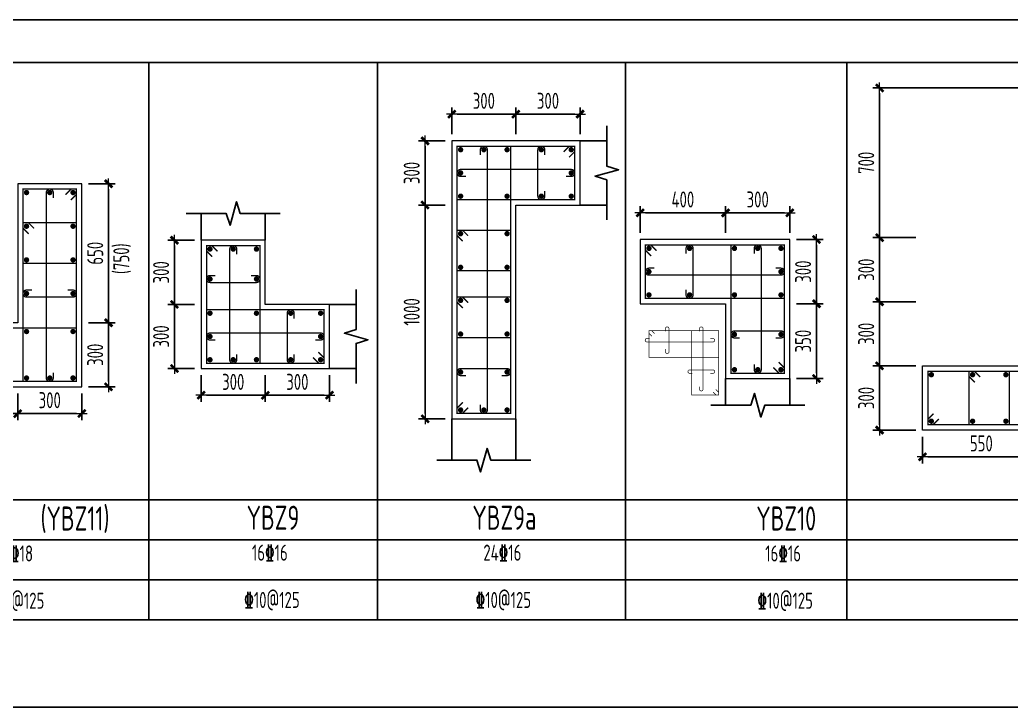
# Model space of a CAD drawing. Extents: x -144902 to 588294, y -160863 to 65494.
# Drawn here: x 30311 to 48860, y 20424 to 33284 of the extents above; entities that cross this region are included whole.
import ezdxf
from ezdxf.enums import TextEntityAlignment as Align

# ---------------------------------------------------------------- set-up
doc = ezdxf.new("R2010")
doc.units = 0
doc.header["$LTSCALE"] = 100
doc.layers.get('0').update_dxf_attribs({"linetype": 'CONTINUOUS'})
doc.layers.get('Defpoints').update_dxf_attribs({"linetype": 'CONTINUOUS'})
for name, color, linetype, lineweight in [('REIN', 6, 'CONTINUOUS', 18), ('Z-柱大样外框', 7, 'ByLayer', 18), ('Z-详图标注', 3, 'CONTINUOUS', 18)]:
    doc.layers.add(name, color=color, linetype=linetype, lineweight=lineweight)
doc.layers.add('TAB', color=7, linetype='CONTINUOUS')
doc.layers.add('THIN', color=7, linetype='CONTINUOUS')
doc.styles.get("Standard").update_dxf_attribs({"font": 'tssdeng.shx', "width": 0.7, "bigfont": 'tssdchn.shx'})
doc.styles.add('TCCAD_Dimension', font='Tssdeng.shx', dxfattribs={"width": 0.7, "bigfont": 'tssdchn.shx'})
doc.dimstyles.new('TCCAD_25_100', dxfattribs={"dimtxt": 300, "dimasz": 100, "dimexe": 125, "dimexo": 125, "dimgap": 100, "dimtad": 1, "dimdec": 0, "dimlfac": 0.25, "dimzin": 0, "dimdsep": 46, "dimtxsty": 'TCCAD_Dimension', "dimblk": '_TCDBK25_100', "dimcen": 0, "dimclrt": 7, "dimadec": 0, "dimazin": 0, "dimtfac": 1, "dimtdec": 0, "dimtix": 1, "dimtmove": 2, "dimatfit": 3, "dimfxl": 1, "dimtolj": 1, "dimtzin": 0, "dimarcsym": 0})

# ---------------------------------------------------------------- blocks, each defined once
blk = doc.blocks.new('_TCDBK25_100')
blk.add_line((-1, 0), (1, 0))
at = {"const_width": 0.5}
blk.add_lwpolyline([(-0.7, -0.7), (0.7, 0.7)], dxfattribs=at)
blk = doc.blocks.new('*D29')
at = {"layer": 'Defpoints', "color": 0}
for p in [(28871, 26417), (30271, 26417), (30271, 25917)]:
    blk.add_point(p, dxfattribs=at)
at = {"layer": 'Z-详图标注', "color": 0, "lineweight": -2}
for p, q in [((28871, 26292), (28871, 25792)), ((30271, 26292), (30271, 25792)), ((28971, 25917), (30171, 25917))]:
    blk.add_line(p, q, dxfattribs=at)
at = {"layer": 'Z-详图标注', "color": 0, "lineweight": -2, "xscale": 100, "yscale": 100, "zscale": 100, "rotation": 180}
blk.add_blockref('_TCDBK25_100', (28871, 25917), dxfattribs=at)
at = {"layer": 'Z-详图标注', "color": 0, "lineweight": -2, "xscale": 100, "yscale": 100, "zscale": 100}
blk.add_blockref('_TCDBK25_100', (30271, 25917), dxfattribs=at)
at = {"layer": 'Z-详图标注', "color": 7, "insert": (29571, 26167), "char_height": 300, "attachment_point": 5, "style": 'TCCAD_Dimension'}
blk.add_mtext('\\A1;350', dxfattribs=at)
blk = doc.blocks.new('*D30')
at = {"layer": 'Defpoints', "color": 0}
for p in [(30271, 26417), (31471, 26417), (31471, 25917)]:
    blk.add_point(p, dxfattribs=at)
at = {"layer": 'Z-详图标注', "color": 0, "lineweight": -2}
for p, q in [((30271, 26292), (30271, 25792)), ((31471, 26292), (31471, 25792)), ((30371, 25917), (31371, 25917))]:
    blk.add_line(p, q, dxfattribs=at)
at = {"layer": 'Z-详图标注', "color": 0, "lineweight": -2, "xscale": 100, "yscale": 100, "zscale": 100, "rotation": 180}
blk.add_blockref('_TCDBK25_100', (30271, 25917), dxfattribs=at)
at = {"layer": 'Z-详图标注', "color": 0, "lineweight": -2, "xscale": 100, "yscale": 100, "zscale": 100}
blk.add_blockref('_TCDBK25_100', (31471, 25917), dxfattribs=at)
at = {"layer": 'Z-详图标注', "color": 7, "insert": (30871, 26167), "char_height": 300, "attachment_point": 5, "style": 'TCCAD_Dimension'}
blk.add_mtext('\\A1;300', dxfattribs=at)
blk = doc.blocks.new('*D31')
at = {"layer": 'Defpoints', "color": 0}
for p in [(31471, 27617), (31971, 27617), (31471, 26417)]:
    blk.add_point(p, dxfattribs=at)
at = {"layer": 'Z-详图标注', "color": 0, "lineweight": -2}
for p, q in [((31596, 27617), (32096, 27617)), ((31971, 26517), (31971, 27517)), ((31596, 26417), (32096, 26417))]:
    blk.add_line(p, q, dxfattribs=at)
at = {"layer": 'Z-详图标注', "color": 0, "lineweight": -2, "xscale": 100, "yscale": 100, "zscale": 100}
for p, rotation in [((31971, 27617), 90), ((31971, 26417), 270)]:
    blk.add_blockref('_TCDBK25_100', p, dxfattribs=dict(at, rotation=rotation))
at = {"layer": 'Z-详图标注', "color": 7, "insert": (31721, 27017), "char_height": 300, "attachment_point": 5, "rotation": 90, "style": 'TCCAD_Dimension'}
blk.add_mtext('\\A1;300', dxfattribs=at)
blk = doc.blocks.new('*D32')
at = {"layer": 'Defpoints', "color": 0}
for p in [(31471, 30217), (31971, 30217), (31471, 27617)]:
    blk.add_point(p, dxfattribs=at)
at = {"layer": 'Z-详图标注', "color": 0, "lineweight": -2}
for p, q in [((31596, 30217), (32096, 30217)), ((31971, 27717), (31971, 30117)), ((31596, 27617), (32096, 27617))]:
    blk.add_line(p, q, dxfattribs=at)
at = {"layer": 'Z-详图标注', "color": 0, "lineweight": -2, "xscale": 100, "yscale": 100, "zscale": 100}
for p, rotation in [((31971, 30217), 90), ((31971, 27617), 270)]:
    blk.add_blockref('_TCDBK25_100', p, dxfattribs=dict(at, rotation=rotation))
at = {"layer": 'Z-详图标注', "color": 7, "insert": (31721, 28917), "char_height": 300, "attachment_point": 5, "rotation": 90, "style": 'TCCAD_Dimension'}
blk.add_mtext('\\A1;650', dxfattribs=at)
blk = doc.blocks.new('*D33')
at = {"layer": 'Defpoints', "color": 0}
for p in [(33704, 29160), (33204, 27960), (33704, 27960)]:
    blk.add_point(p, dxfattribs=at)
at = {"layer": 'Z-详图标注', "color": 0, "lineweight": -2}
for p, q in [((33579, 29160), (33079, 29160)), ((33204, 29060), (33204, 28060)), ((33579, 27960), (33079, 27960))]:
    blk.add_line(p, q, dxfattribs=at)
at = {"layer": 'Z-详图标注', "color": 0, "lineweight": -2, "xscale": 100, "yscale": 100, "zscale": 100}
for p, rotation in [((33204, 29160), 90), ((33204, 27960), 270)]:
    blk.add_blockref('_TCDBK25_100', p, dxfattribs=dict(at, rotation=rotation))
at = {"layer": 'Z-详图标注', "color": 7, "insert": (32954, 28560), "char_height": 300, "attachment_point": 5, "rotation": 90, "style": 'TCCAD_Dimension'}
blk.add_mtext('\\A1;300', dxfattribs=at)
blk = doc.blocks.new('*D34')
at = {"layer": 'Defpoints', "color": 0}
for p in [(33704, 27960), (33204, 26760), (33704, 26760)]:
    blk.add_point(p, dxfattribs=at)
at = {"layer": 'Z-详图标注', "color": 0, "lineweight": -2}
for p, q in [((33579, 27960), (33079, 27960)), ((33204, 27860), (33204, 26860)), ((33579, 26760), (33079, 26760))]:
    blk.add_line(p, q, dxfattribs=at)
at = {"layer": 'Z-详图标注', "color": 0, "lineweight": -2, "xscale": 100, "yscale": 100, "zscale": 100}
for p, rotation in [((33204, 27960), 90), ((33204, 26760), 270)]:
    blk.add_blockref('_TCDBK25_100', p, dxfattribs=dict(at, rotation=rotation))
at = {"layer": 'Z-详图标注', "color": 7, "insert": (32954, 27360), "char_height": 300, "attachment_point": 5, "rotation": 90, "style": 'TCCAD_Dimension'}
blk.add_mtext('\\A1;300', dxfattribs=at)
blk = doc.blocks.new('*D35')
at = {"layer": 'Defpoints', "color": 0}
for p in [(33704, 26760), (34904, 26760), (34904, 26260)]:
    blk.add_point(p, dxfattribs=at)
at = {"layer": 'Z-详图标注', "color": 0, "lineweight": -2}
for p, q in [((33704, 26635), (33704, 26135)), ((34904, 26635), (34904, 26135)), ((33804, 26260), (34804, 26260))]:
    blk.add_line(p, q, dxfattribs=at)
at = {"layer": 'Z-详图标注', "color": 0, "lineweight": -2, "xscale": 100, "yscale": 100, "zscale": 100, "rotation": 180}
blk.add_blockref('_TCDBK25_100', (33704, 26260), dxfattribs=at)
at = {"layer": 'Z-详图标注', "color": 0, "lineweight": -2, "xscale": 100, "yscale": 100, "zscale": 100}
blk.add_blockref('_TCDBK25_100', (34904, 26260), dxfattribs=at)
at = {"layer": 'Z-详图标注', "color": 7, "insert": (34304, 26510), "char_height": 300, "attachment_point": 5, "style": 'TCCAD_Dimension'}
blk.add_mtext('\\A1;300', dxfattribs=at)
blk = doc.blocks.new('*D36')
at = {"layer": 'Defpoints', "color": 0}
for p in [(34904, 26760), (36104, 26760), (36104, 26260)]:
    blk.add_point(p, dxfattribs=at)
at = {"layer": 'Z-详图标注', "color": 0, "lineweight": -2}
for p, q in [((34904, 26635), (34904, 26135)), ((36104, 26635), (36104, 26135)), ((35004, 26260), (36004, 26260))]:
    blk.add_line(p, q, dxfattribs=at)
at = {"layer": 'Z-详图标注', "color": 0, "lineweight": -2, "xscale": 100, "yscale": 100, "zscale": 100, "rotation": 180}
blk.add_blockref('_TCDBK25_100', (34904, 26260), dxfattribs=at)
at = {"layer": 'Z-详图标注', "color": 0, "lineweight": -2, "xscale": 100, "yscale": 100, "zscale": 100}
blk.add_blockref('_TCDBK25_100', (36104, 26260), dxfattribs=at)
at = {"layer": 'Z-详图标注', "color": 7, "insert": (35504, 26510), "char_height": 300, "attachment_point": 5, "style": 'TCCAD_Dimension'}
blk.add_mtext('\\A1;300', dxfattribs=at)
blk = doc.blocks.new('*D37')
at = {"layer": 'Defpoints', "color": 0}
for p in [(44717, 27973), (45217, 27973), (44717, 26573)]:
    blk.add_point(p, dxfattribs=at)
at = {"layer": 'Z-详图标注', "color": 0, "lineweight": -2}
for p, q in [((44842, 27973), (45342, 27973)), ((45217, 26673), (45217, 27873)), ((44842, 26573), (45342, 26573))]:
    blk.add_line(p, q, dxfattribs=at)
at = {"layer": 'Z-详图标注', "color": 0, "lineweight": -2, "xscale": 100, "yscale": 100, "zscale": 100}
for p, rotation in [((45217, 27973), 90), ((45217, 26573), 270)]:
    blk.add_blockref('_TCDBK25_100', p, dxfattribs=dict(at, rotation=rotation))
at = {"layer": 'Z-详图标注', "color": 7, "insert": (44967, 27273), "char_height": 300, "attachment_point": 5, "rotation": 90, "style": 'TCCAD_Dimension'}
blk.add_mtext('\\A1;350', dxfattribs=at)
blk = doc.blocks.new('*D38')
at = {"layer": 'Defpoints', "color": 0}
for p in [(44717, 29173), (45217, 29173), (44717, 27973)]:
    blk.add_point(p, dxfattribs=at)
at = {"layer": 'Z-详图标注', "color": 0, "lineweight": -2}
for p, q in [((44842, 29173), (45342, 29173)), ((45217, 28073), (45217, 29073)), ((44842, 27973), (45342, 27973))]:
    blk.add_line(p, q, dxfattribs=at)
at = {"layer": 'Z-详图标注', "color": 0, "lineweight": -2, "xscale": 100, "yscale": 100, "zscale": 100}
for p, rotation in [((45217, 29173), 90), ((45217, 27973), 270)]:
    blk.add_blockref('_TCDBK25_100', p, dxfattribs=dict(at, rotation=rotation))
at = {"layer": 'Z-详图标注', "color": 7, "insert": (44967, 28573), "char_height": 300, "attachment_point": 5, "rotation": 90, "style": 'TCCAD_Dimension'}
blk.add_mtext('\\A1;300', dxfattribs=at)
blk = doc.blocks.new('*D39')
at = {"layer": 'Defpoints', "color": 0}
for p in [(43517, 29673), (43517, 29173), (44717, 29173)]:
    blk.add_point(p, dxfattribs=at)
at = {"layer": 'Z-详图标注', "color": 0, "lineweight": -2}
for p, q in [((43517, 29298), (43517, 29798)), ((44717, 29298), (44717, 29798)), ((44617, 29673), (43617, 29673))]:
    blk.add_line(p, q, dxfattribs=at)
at = {"layer": 'Z-详图标注', "color": 0, "lineweight": -2, "xscale": 100, "yscale": 100, "zscale": 100, "rotation": 180}
blk.add_blockref('_TCDBK25_100', (43517, 29673), dxfattribs=at)
at = {"layer": 'Z-详图标注', "color": 0, "lineweight": -2, "xscale": 100, "yscale": 100, "zscale": 100}
blk.add_blockref('_TCDBK25_100', (44717, 29673), dxfattribs=at)
at = {"layer": 'Z-详图标注', "color": 7, "insert": (44117, 29923), "char_height": 300, "attachment_point": 5, "style": 'TCCAD_Dimension'}
blk.add_mtext('\\A1;300', dxfattribs=at)
blk = doc.blocks.new('*D40')
at = {"layer": 'Defpoints', "color": 0}
for p in [(41917, 29673), (41917, 29173), (43517, 29173)]:
    blk.add_point(p, dxfattribs=at)
at = {"layer": 'Z-详图标注', "color": 0, "lineweight": -2}
for p, q in [((41917, 29298), (41917, 29798)), ((43517, 29298), (43517, 29798)), ((43417, 29673), (42017, 29673))]:
    blk.add_line(p, q, dxfattribs=at)
at = {"layer": 'Z-详图标注', "color": 0, "lineweight": -2, "xscale": 100, "yscale": 100, "zscale": 100, "rotation": 180}
blk.add_blockref('_TCDBK25_100', (41917, 29673), dxfattribs=at)
at = {"layer": 'Z-详图标注', "color": 0, "lineweight": -2, "xscale": 100, "yscale": 100, "zscale": 100}
blk.add_blockref('_TCDBK25_100', (43517, 29673), dxfattribs=at)
at = {"layer": 'Z-详图标注', "color": 7, "insert": (42717, 29923), "char_height": 300, "attachment_point": 5, "style": 'TCCAD_Dimension'}
blk.add_mtext('\\A1;400', dxfattribs=at)
blk = doc.blocks.new('*D42')
at = {"layer": 'Defpoints', "color": 0}
for p in [(47201, 25609), (49401, 25609), (47201, 25109)]:
    blk.add_point(p, dxfattribs=at)
at = {"layer": 'Z-详图标注', "color": 0, "lineweight": -2}
for p, q in [((47201, 25484), (47201, 24984)), ((49401, 25484), (49401, 24984)), ((49301, 25109), (47301, 25109))]:
    blk.add_line(p, q, dxfattribs=at)
at = {"layer": 'Z-详图标注', "color": 0, "lineweight": -2, "xscale": 100, "yscale": 100, "zscale": 100, "rotation": 180}
blk.add_blockref('_TCDBK25_100', (47201, 25109), dxfattribs=at)
at = {"layer": 'Z-详图标注', "color": 0, "lineweight": -2, "xscale": 100, "yscale": 100, "zscale": 100}
blk.add_blockref('_TCDBK25_100', (49401, 25109), dxfattribs=at)
at = {"layer": 'Z-详图标注', "color": 7, "insert": (48301, 25359), "char_height": 300, "attachment_point": 5, "style": 'TCCAD_Dimension'}
blk.add_mtext('\\A1;550', dxfattribs=at)
blk = doc.blocks.new('*D44')
at = {"layer": 'Defpoints', "color": 0}
for p in [(46397, 26809), (47201, 26809), (47201, 25609)]:
    blk.add_point(p, dxfattribs=at)
at = {"layer": 'Z-详图标注', "color": 0, "lineweight": -2}
for p, q in [((47076, 26809), (46272, 26809)), ((46397, 25709), (46397, 26709)), ((47076, 25609), (46272, 25609))]:
    blk.add_line(p, q, dxfattribs=at)
at = {"layer": 'Z-详图标注', "color": 0, "lineweight": -2, "xscale": 100, "yscale": 100, "zscale": 100}
for p, rotation in [((46397, 26809), 90), ((46397, 25609), 270)]:
    blk.add_blockref('_TCDBK25_100', p, dxfattribs=dict(at, rotation=rotation))
at = {"layer": 'Z-详图标注', "color": 7, "insert": (46147, 26209), "char_height": 300, "attachment_point": 5, "rotation": 90, "style": 'TCCAD_Dimension'}
blk.add_mtext('\\A1;300', dxfattribs=at)
blk = doc.blocks.new('*D45')
at = {"layer": 'Defpoints', "color": 0}
for p in [(46397, 28009), (47201, 28009), (47201, 26809)]:
    blk.add_point(p, dxfattribs=at)
at = {"layer": 'Z-详图标注', "color": 0, "lineweight": -2}
for p, q in [((47076, 28009), (46272, 28009)), ((46397, 26909), (46397, 27909)), ((47076, 26809), (46272, 26809))]:
    blk.add_line(p, q, dxfattribs=at)
at = {"layer": 'Z-详图标注', "color": 0, "lineweight": -2, "xscale": 100, "yscale": 100, "zscale": 100}
for p, rotation in [((46397, 28009), 90), ((46397, 26809), 270)]:
    blk.add_blockref('_TCDBK25_100', p, dxfattribs=dict(at, rotation=rotation))
at = {"layer": 'Z-详图标注', "color": 7, "insert": (46147, 27409), "char_height": 300, "attachment_point": 5, "rotation": 90, "style": 'TCCAD_Dimension'}
blk.add_mtext('\\A1;300', dxfattribs=at)
blk = doc.blocks.new('*D46')
at = {"layer": 'Defpoints', "color": 0}
for p in [(46397, 29209), (47201, 29209), (47201, 28009)]:
    blk.add_point(p, dxfattribs=at)
at = {"layer": 'Z-详图标注', "color": 0, "lineweight": -2}
for p, q in [((47076, 29209), (46272, 29209)), ((46397, 28109), (46397, 29109)), ((47076, 28009), (46272, 28009))]:
    blk.add_line(p, q, dxfattribs=at)
at = {"layer": 'Z-详图标注', "color": 0, "lineweight": -2, "xscale": 100, "yscale": 100, "zscale": 100}
for p, rotation in [((46397, 29209), 90), ((46397, 28009), 270)]:
    blk.add_blockref('_TCDBK25_100', p, dxfattribs=dict(at, rotation=rotation))
at = {"layer": 'Z-详图标注', "color": 7, "insert": (46147, 28609), "char_height": 300, "attachment_point": 5, "rotation": 90, "style": 'TCCAD_Dimension'}
blk.add_mtext('\\A1;300', dxfattribs=at)
blk = doc.blocks.new('*D47')
at = {"layer": 'Defpoints', "color": 0}
for p in [(46397, 32009), (49401, 32009), (47201, 29209)]:
    blk.add_point(p, dxfattribs=at)
at = {"layer": 'Z-详图标注', "color": 0, "lineweight": -2}
for p, q in [((49276, 32009), (46272, 32009)), ((46397, 29309), (46397, 31909)), ((47076, 29209), (46272, 29209))]:
    blk.add_line(p, q, dxfattribs=at)
at = {"layer": 'Z-详图标注', "color": 0, "lineweight": -2, "xscale": 100, "yscale": 100, "zscale": 100}
for p, rotation in [((46397, 32009), 90), ((46397, 29209), 270)]:
    blk.add_blockref('_TCDBK25_100', p, dxfattribs=dict(at, rotation=rotation))
at = {"layer": 'Z-详图标注', "color": 7, "insert": (46147, 30609), "char_height": 300, "attachment_point": 5, "rotation": 90, "style": 'TCCAD_Dimension'}
blk.add_mtext('\\A1;700', dxfattribs=at)
blk = doc.blocks.new('*D159')
at = {"layer": 'Defpoints', "color": 0}
for p in [(39593, 31519), (39593, 31019), (40793, 31019)]:
    blk.add_point(p, dxfattribs=at)
at = {"layer": 'Z-详图标注', "color": 0, "lineweight": -2}
for p, q in [((39593, 31144), (39593, 31644)), ((40793, 31144), (40793, 31644)), ((40693, 31519), (39693, 31519))]:
    blk.add_line(p, q, dxfattribs=at)
at = {"layer": 'Z-详图标注', "color": 0, "lineweight": -2, "xscale": 100, "yscale": 100, "zscale": 100, "rotation": 180}
blk.add_blockref('_TCDBK25_100', (39593, 31519), dxfattribs=at)
at = {"layer": 'Z-详图标注', "color": 0, "lineweight": -2, "xscale": 100, "yscale": 100, "zscale": 100}
blk.add_blockref('_TCDBK25_100', (40793, 31519), dxfattribs=at)
at = {"layer": 'Z-详图标注', "color": 7, "insert": (40193, 31769), "char_height": 300, "attachment_point": 5, "style": 'TCCAD_Dimension'}
blk.add_mtext('\\A1;300', dxfattribs=at)
blk = doc.blocks.new('*D160')
at = {"layer": 'Defpoints', "color": 0}
for p in [(38393, 31519), (38393, 31019), (39593, 31019)]:
    blk.add_point(p, dxfattribs=at)
at = {"layer": 'Z-详图标注', "color": 0, "lineweight": -2}
for p, q in [((38393, 31144), (38393, 31644)), ((39593, 31144), (39593, 31644)), ((39493, 31519), (38493, 31519))]:
    blk.add_line(p, q, dxfattribs=at)
at = {"layer": 'Z-详图标注', "color": 0, "lineweight": -2, "xscale": 100, "yscale": 100, "zscale": 100, "rotation": 180}
blk.add_blockref('_TCDBK25_100', (38393, 31519), dxfattribs=at)
at = {"layer": 'Z-详图标注', "color": 0, "lineweight": -2, "xscale": 100, "yscale": 100, "zscale": 100}
blk.add_blockref('_TCDBK25_100', (39593, 31519), dxfattribs=at)
at = {"layer": 'Z-详图标注', "color": 7, "insert": (38993, 31769), "char_height": 300, "attachment_point": 5, "style": 'TCCAD_Dimension'}
blk.add_mtext('\\A1;300', dxfattribs=at)
blk = doc.blocks.new('*D161')
at = {"layer": 'Defpoints', "color": 0}
for p in [(38393, 31019), (37893, 29819), (38393, 29819)]:
    blk.add_point(p, dxfattribs=at)
at = {"layer": 'Z-详图标注', "color": 0, "lineweight": -2}
for p, q in [((38268, 31019), (37768, 31019)), ((37893, 30919), (37893, 29919)), ((38268, 29819), (37768, 29819))]:
    blk.add_line(p, q, dxfattribs=at)
at = {"layer": 'Z-详图标注', "color": 0, "lineweight": -2, "xscale": 100, "yscale": 100, "zscale": 100}
for p, rotation in [((37893, 31019), 90), ((37893, 29819), 270)]:
    blk.add_blockref('_TCDBK25_100', p, dxfattribs=dict(at, rotation=rotation))
at = {"layer": 'Z-详图标注', "color": 7, "insert": (37643, 30419), "char_height": 300, "attachment_point": 5, "rotation": 90, "style": 'TCCAD_Dimension'}
blk.add_mtext('\\A1;300', dxfattribs=at)
blk = doc.blocks.new('*D162')
at = {"layer": 'Defpoints', "color": 0}
for p in [(38393, 29819), (37893, 25819), (38393, 25819)]:
    blk.add_point(p, dxfattribs=at)
at = {"layer": 'Z-详图标注', "color": 0, "lineweight": -2}
for p, q in [((38268, 29819), (37768, 29819)), ((37893, 29719), (37893, 25919)), ((38268, 25819), (37768, 25819))]:
    blk.add_line(p, q, dxfattribs=at)
at = {"layer": 'Z-详图标注', "color": 0, "lineweight": -2, "xscale": 100, "yscale": 100, "zscale": 100}
for p, rotation in [((37893, 29819), 90), ((37893, 25819), 270)]:
    blk.add_blockref('_TCDBK25_100', p, dxfattribs=dict(at, rotation=rotation))
at = {"layer": 'Z-详图标注', "color": 7, "insert": (37643, 27819), "char_height": 300, "attachment_point": 5, "rotation": 90, "style": 'TCCAD_Dimension'}
blk.add_mtext('\\A1;1000', dxfattribs=at)

msp = doc.modelspace()

# ---------------------------------------------------------------- linework, layer by layer
at = {"layer": 'REIN', "color": 210, "elevation": 0}
for points, const_width in [([(38699.177, 26025.333), (38593.111, 25919.267), (38493.111, 25919.267), (38493.111, 30919.267), (39493.111, 30919.267), (39493.111, 25919.267), (38493.111, 25919.267), (38493.111, 26019.267), (38599.177, 26125.333)], 25), ([(40487.045, 30813.201), (40593.111, 30919.267), (40693.111, 30919.267), (40693.111, 29919.267), (38493.111, 29919.267), (38493.111, 30919.267), (40693.111, 30919.267), (40693.111, 30819.267), (40587.045, 30713.201)], 25), ([(31165.013, 30011.36), (31271.079, 30117.426), (31371.079, 30117.426), (31371.079, 26517.426), (30371.079, 26517.426), (30371.079, 30117.426), (31371.079, 30117.426), (31371.079, 30017.426), (31265.013, 29911.36)], 25), ([(33909.842, 28853.436), (33803.776, 28959.502), (33803.776, 29059.502), (34803.776, 29059.502), (34803.776, 26859.502), (33803.776, 26859.502), (33803.776, 29059.502), (33903.776, 29059.502), (34009.842, 28953.436)], 25), ([(42122.868, 28866.787), (42016.802, 28972.853), (42016.802, 29072.853), (44617.406, 29072.853), (44617.406, 28072.853), (42016.802, 28072.853), (42016.802, 29072.853), (42116.802, 29072.853), (42222.868, 28966.787)], 25), ([(44511.34, 26878.919), (44617.406, 26772.853), (44617.406, 26672.853), (43617.406, 26672.853), (43617.406, 29072.853), (44617.406, 29072.853), (44617.406, 26672.853), (44517.406, 26672.853), (44411.34, 26778.919)], 25), ([(35897.71, 27065.568), (36003.776, 26959.502), (36003.776, 26859.502), (33803.776, 26859.502), (33803.776, 27859.502), (36003.776, 27859.502), (36003.776, 26859.502), (35903.776, 26859.502), (35797.71, 26965.568)], 25), ([(29177.145, 26623.492), (29071.079, 26517.426), (28971.079, 26517.426), (28971.079, 27517.426), (31371.079, 27517.426), (31371.079, 26517.426), (28971.079, 26517.426), (28971.079, 26617.426), (29077.145, 26723.492)], 25), ([(42136.917, 27364.471), (42083.884, 27417.504), (42083.884, 27467.504), (43384.186, 27467.504), (43384.186, 26967.504), (42083.884, 26967.504), (42083.884, 27467.504), (42133.884, 27467.504), (42186.917, 27414.471)], 12.5), ([(43331.153, 26370.537), (43384.186, 26317.504), (43384.186, 26267.504), (42884.186, 26267.504), (42884.186, 27467.504), (43384.186, 27467.504), (43384.186, 26267.504), (43334.186, 26267.504), (43281.153, 26320.537)], 12.5), ([(47407.203, 25915.347), (47301.137, 25809.281), (47301.137, 25709.281), (50501.137, 25709.281), (50501.137, 26709.281), (47301.137, 26709.281), (47301.137, 25709.281), (47401.137, 25709.281), (47507.203, 25815.347)], 25)]:
    msp.add_lwpolyline(points, dxfattribs=dict(at, const_width=const_width))
at = {"layer": 'REIN', "color": 6, "const_width": 50, "elevation": 0}
for points in [[(38558.111, 30879.267, 1), (38558.111, 30829.267, 1)], [(38993.111, 30879.267, 1), (38993.111, 30829.267, 1)], [(39428.111, 30879.267, 1), (39428.111, 30829.267, 1)], [(40068.111, 30879.267, 1), (40068.111, 30829.267, 1)], [(40628.111, 30879.267, 1), (40628.111, 30829.267, 1)], [(38558.111, 30444.267, 1), (38558.111, 30394.267, 1)], [(40628.111, 30444.267, 1), (40628.111, 30394.267, 1)], [(30436.079, 30027.426, 1), (30436.079, 30077.426, 1)], [(30871.079, 30027.426, 1), (30871.079, 30077.426, 1)], [(31306.079, 30027.426, 1), (31306.079, 30077.426, 1)], [(38558.111, 30009.267, 1), (38558.111, 29959.267, 1)], [(39428.111, 30009.267, 1), (39428.111, 29959.267, 1)], [(40068.111, 30009.267, 1), (40068.111, 29959.267, 1)], [(40628.111, 30009.267, 1), (40628.111, 29959.267, 1)], [(30436.079, 29397.426, 1), (30436.079, 29447.426, 1)], [(31306.079, 29397.426, 1), (31306.079, 29447.426, 1)], [(38558.111, 29258.361, 1), (38558.111, 29308.361, 1)], [(39428.111, 29258.361, 1), (39428.111, 29308.361, 1)], [(33843.776, 28994.502, 1), (33893.776, 28994.502, 1)], [(34278.776, 28994.502, 1), (34328.776, 28994.502, 1)], [(34713.776, 28994.502, 1), (34763.776, 28994.502, 1)], [(42056.802, 29007.853, 1), (42106.802, 29007.853, 1)], [(42817.104, 29007.853, 1), (42867.104, 29007.853, 1)], [(43657.406, 29007.853, 1), (43707.406, 29007.853, 1)], [(44092.406, 29007.853, 1), (44142.406, 29007.853, 1)], [(44527.406, 29007.853, 1), (44577.406, 29007.853, 1)], [(30436.079, 28767.426, 1), (30436.079, 28817.426, 1)], [(31306.079, 28767.426, 1), (31306.079, 28817.426, 1)], [(38558.111, 28628.361, 1), (38558.111, 28678.361, 1)], [(39428.111, 28628.361, 1), (39428.111, 28678.361, 1)], [(42056.802, 28572.853, 1), (42106.802, 28572.853, 1)], [(44527.406, 28572.853, 1), (44577.406, 28572.853, 1)], [(33843.776, 28434.502, 1), (33893.776, 28434.502, 1)], [(34713.776, 28434.502, 1), (34763.776, 28434.502, 1)], [(30436.079, 28137.426, 1), (30436.079, 28187.426, 1)], [(31306.079, 28137.426, 1), (31306.079, 28187.426, 1)], [(38558.111, 28010.058, 1), (38558.111, 28060.058, 1)], [(39428.111, 28010.058, 1), (39428.111, 28060.058, 1)], [(42056.802, 28137.853, 1), (42106.802, 28137.853, 1)], [(42817.104, 28137.853, 1), (42867.104, 28137.853, 1)], [(43657.406, 28137.853, 1), (43707.406, 28137.853, 1)], [(44527.406, 28137.853, 1), (44577.406, 28137.853, 1)], [(33843.776, 27794.502, 1), (33893.776, 27794.502, 1)], [(34713.776, 27794.502, 1), (34763.776, 27794.502, 1)], [(35353.776, 27794.502, 1), (35403.776, 27794.502, 1)], [(35913.776, 27794.502, 1), (35963.776, 27794.502, 1)], [(30436.079, 27427.426, 1), (30436.079, 27477.426, 1)], [(31306.079, 27427.426, 1), (31306.079, 27477.426, 1)], [(38558.111, 27380.058, 1), (38558.111, 27430.058, 1)], [(39428.111, 27380.058, 1), (39428.111, 27430.058, 1)], [(33843.776, 27359.502, 1), (33893.776, 27359.502, 1)], [(35913.776, 27359.502, 1), (35963.776, 27359.502, 1)], [(43657.406, 27397.853, 1), (43707.406, 27397.853, 1)], [(44527.406, 27397.853, 1), (44577.406, 27397.853, 1)], [(33843.776, 26924.502, 1), (33893.776, 26924.502, 1)], [(34278.776, 26924.502, 1), (34328.776, 26924.502, 1)], [(34713.776, 26924.502, 1), (34763.776, 26924.502, 1)], [(35353.776, 26924.502, 1), (35403.776, 26924.502, 1)], [(35913.776, 26924.502, 1), (35963.776, 26924.502, 1)], [(38533.111, 26693.856, 1), (38583.111, 26693.856, 1)], [(39403.111, 26693.856, 1), (39453.111, 26693.856, 1)], [(43657.406, 26737.853, 1), (43707.406, 26737.853, 1)], [(44092.406, 26737.853, 1), (44142.406, 26737.853, 1)], [(44527.406, 26737.853, 1), (44577.406, 26737.853, 1)], [(30436.079, 26557.426, 1), (30436.079, 26607.426, 1)], [(30871.079, 26557.426, 1), (30871.079, 26607.426, 1)], [(31306.079, 26557.426, 1), (31306.079, 26607.426, 1)], [(47341.137, 26644.281, -1), (47391.137, 26644.281, -1)], [(48112.052, 26644.281, -1), (48162.052, 26644.281, -1)], [(48735.539, 26644.281, -1), (48785.539, 26644.281, -1)], [(38558.111, 26009.267, 1), (38558.111, 25959.267, 1)], [(38993.111, 26009.267, 1), (38993.111, 25959.267, 1)], [(39428.111, 26009.267, 1), (39428.111, 25959.267, 1)], [(47341.137, 25774.281, -1), (47391.137, 25774.281, -1)], [(48112.052, 25774.281, -1), (48162.052, 25774.281, -1)], [(48735.539, 25774.281, -1), (48785.539, 25774.281, -1)]]:
    msp.add_lwpolyline(points, format="xyb", close=True, dxfattribs=at)
at = {"layer": 'REIN', "color": 6, "elevation": 0}
for points, const_width in [([(38928.111, 30754.267), (38928.111, 30854.267, -1), (39058.111, 30854.267), (39058.111, 25984.267, -1), (38928.111, 25984.267), (38928.111, 26084.267)], 25), ([(40133.111, 30084.267), (40133.111, 29984.267, -1), (40003.111, 29984.267), (40003.111, 30854.267, -1), (40133.111, 30854.267), (40133.111, 30754.267)], 25), ([(38658.111, 30354.267), (38558.111, 30354.267, -1), (38558.111, 30484.267), (40628.111, 30484.267, -1), (40628.111, 30354.267), (40528.111, 30354.267)], 25), ([(30936.079, 26682.426), (30936.079, 26582.426, -1), (30806.079, 26582.426), (30806.079, 30052.426, -1), (30936.079, 30052.426), (30936.079, 29952.426)], 25), ([(34368.776, 27024.502), (34368.776, 26924.502, -1), (34238.776, 26924.502), (34238.776, 28994.502, -1), (34368.776, 28994.502), (34368.776, 28894.502)], 25), ([(42777.104, 28907.853), (42777.104, 29007.853, -1), (42907.104, 29007.853), (42907.104, 28137.853, -1), (42777.104, 28137.853), (42777.104, 28237.853)], 25), ([(44052.406, 28907.853), (44052.406, 29007.853, -1), (44182.406, 29007.853), (44182.406, 26737.853, -1), (44052.406, 26737.853), (44052.406, 26837.853)], 25), ([(44452.406, 28637.853), (44552.406, 28637.853, -1), (44552.406, 28507.853), (42081.802, 28507.853, -1), (42081.802, 28637.853), (42181.802, 28637.853)], 25), ([(34638.776, 28499.502), (34738.776, 28499.502, -1), (34738.776, 28369.502), (33868.776, 28369.502, -1), (33868.776, 28499.502), (33968.776, 28499.502)], 25), ([(31206.079, 28227.426), (31306.079, 28227.426, -1), (31306.079, 28097.426), (30436.079, 28097.426, -1), (30436.079, 28227.426), (30536.079, 28227.426)], 25), ([(35443.776, 27024.502), (35443.776, 26924.502, -1), (35313.776, 26924.502), (35313.776, 27794.502, -1), (35443.776, 27794.502), (35443.776, 27694.502)], 25), ([(42391.535, 27457.504), (42391.535, 27507.504, -1), (42456.535, 27507.504), (42456.535, 27072.504, -1), (42391.535, 27072.504), (42391.535, 27122.504)], 12.5), ([(43029.186, 27457.504), (43029.186, 27507.504, -1), (43094.186, 27507.504), (43094.186, 26372.504, -1), (43029.186, 26372.504), (43029.186, 26422.504)], 12.5), ([(43782.406, 27332.853), (43682.406, 27332.853, -1), (43682.406, 27462.853), (44552.406, 27462.853, -1), (44552.406, 27332.853), (44452.406, 27332.853)], 25), ([(33968.776, 27294.502), (33868.776, 27294.502, -1), (33868.776, 27424.502), (35938.776, 27424.502, -1), (35938.776, 27294.502), (35838.776, 27294.502)], 25), ([(43229.186, 27322.504), (43279.186, 27322.504, -1), (43279.186, 27257.504), (42043.884, 27257.504, -1), (42043.884, 27322.504), (42093.884, 27322.504)], 12.5), ([(38658.111, 26628.856), (38558.111, 26628.856, -1), (38558.111, 26758.856), (39428.111, 26758.856, -1), (39428.111, 26628.856), (39328.111, 26628.856)], 25), ([(42894.186, 26670.004), (42844.186, 26670.004, -1), (42844.186, 26735.004), (43279.186, 26735.004, -1), (43279.186, 26670.004), (43229.186, 26670.004)], 12.5)]:
    msp.add_lwpolyline(points, format="xyb", dxfattribs=dict(at, const_width=const_width))
at = {"layer": 'REIN', "color": 6, "const_width": 25, "elevation": 0}
for points in [[(30477.145, 29281.36), (30371.079, 29387.426), (30371.079, 29487.426), (31371.079, 29487.426), (31371.079, 28727.426), (30371.079, 28727.426), (30371.079, 29487.426), (30471.079, 29487.426), (30577.145, 29381.36)], [(38599.177, 29142.295), (38493.111, 29248.361), (38493.111, 29348.361), (39493.111, 29348.361), (39493.111, 28588.361), (38493.111, 28588.361), (38493.111, 29348.361), (38593.111, 29348.361), (38699.177, 29242.295)], [(38599.177, 27893.992), (38493.111, 28000.058), (38493.111, 28100.058), (39493.111, 28100.058), (39493.111, 27340.058), (38493.111, 27340.058), (38493.111, 28100.058), (38593.111, 28100.058), (38699.177, 27993.992)], [(48278.118, 26603.215), (48172.052, 26709.281), (48072.052, 26709.281), (48072.052, 25709.281), (48825.539, 25709.281), (48825.539, 26709.281), (48072.052, 26709.281), (48072.052, 26609.281), (48178.118, 26503.215)]]:
    msp.add_lwpolyline(points, dxfattribs=at)
at = {"layer": 'TAB'}
for p, q in [((-17424.423, 33284.18), (55061.431, 33284.18, 0)), ((-15624.423, 32485.815), (55061.431, 32485.815, 0)), ((32727.775, 32485.815, 0), (32727.775, 22055.238, 0)), ((37005.17, 32485.815, 0), (37005.17, 22055.238, 0)), ((41643.425, 32485.815, 0), (41643.425, 22055.238, 0)), ((45784.875, 32485.815, 0), (45784.875, 22055.238, 0)), ((-17424.423, 24305.238, 0), (55061.431, 24305.238, 0)), ((-17424.423, 23555.238, 0), (55061.431, 23555.238, 0)), ((-17424.423, 22805.238, 0), (55061.431, 22805.238, 0)), ((55061.431, 22055.238, 0), (-17424.423, 22055.238, 0)), ((-17424.423, 22055.238, 0), (55061.431, 22055.238, 0)), ((-17424.423, 20423.931), (55224.221, 20423.931))]:
    msp.add_line(p, q, dxfattribs=at)
at = {"layer": 'THIN'}
for p, q in [((40793.111, 31019.267, 0), (41293.111, 31019.267, 0)), ((40793.111, 29819.267, 0), (41293.111, 29819.267, 0)), ((33703.776, 29159.502, 0), (33703.776, 29659.502, 0)), ((34903.776, 29159.502, 0), (34903.776, 29659.502, 0)), ((36103.776, 27959.502, 0), (36603.776, 27959.502, 0)), ((36103.776, 26759.502, 0), (36603.776, 26759.502, 0)), ((43517.406, 26572.853, 0), (43517.406, 26072.853, 0)), ((44717.406, 26572.853, 0), (44717.406, 26072.853, 0)), ((38393.111, 25819.267, 0), (38393.111, 25046.069, 0)), ((39593.111, 25819.267, 0), (39593.111, 25046.069, 0))]:
    msp.add_line(p, q, dxfattribs=at)
msp.add_lwpolyline([(41293.111, 31299.267), (41293.111, 30549.267), (41513.111, 30479.267), (41073.111, 30359.267), (41293.111, 30289.267), (41293.111, 29539.267)], dxfattribs=at)
at = {"layer": 'THIN', "elevation": 0}
for points in [[(35183.776, 29659.502), (34433.776, 29659.502), (34363.776, 29879.502), (34243.776, 29439.502), (34173.776, 29659.502), (33423.776, 29659.502)], [(36603.776, 26479.502), (36603.776, 27229.502), (36823.776, 27299.502), (36383.776, 27419.502), (36603.776, 27489.502), (36603.776, 28239.502)], [(44997.406, 26072.853), (44247.406, 26072.853), (44177.406, 25852.853), (44057.406, 26292.853), (43987.406, 26072.853), (43237.406, 26072.853)], [(38113.111, 25046.069), (38863.111, 25046.069), (38933.111, 24826.069), (39053.111, 25266.069), (39123.111, 25046.069), (39873.111, 25046.069)]]:
    msp.add_lwpolyline(points, dxfattribs=at)
at = {"layer": 'Z-柱大样外框', "color": 1, "elevation": 0}
for points in [[(49401.137, 32009.238), (50601.137, 32009.238), (50601.137, 29209.238), (53601.137, 29209.238), (53601.137, 28009.238), (50601.137, 28009.238), (50601.137, 25609.281), (47201.137, 25609.281), (47201.137, 26809.281), (49401.137, 26809.281)], [(40793.111, 31019.267), (38393.111, 31019.267), (38393.111, 25819.267), (39593.111, 25819.267), (39593.111, 29819.267), (40793.111, 29819.267), (40793.111, 31019.267)], [(28871.079, 26417.426), (31471.079, 26417.426), (31471.079, 30217.426), (30271.079, 30217.426), (30271.079, 27617.426), (28871.079, 27617.426), (28871.079, 26417.426)], [(33703.776, 29159.502), (33703.776, 26759.502), (36103.776, 26759.502), (36103.776, 27959.502), (34903.776, 27959.502), (34903.776, 29159.502), (33703.776, 29159.502)], [(41916.802, 29172.853), (41916.802, 27972.853), (43517.406, 27972.853), (43517.406, 26572.853), (44717.406, 26572.853), (44717.406, 29172.853), (41916.802, 29172.853)]]:
    msp.add_lwpolyline(points, close=True, dxfattribs=at)

# ---------------------------------------------------------------- texts
at = {"layer": 'TAB', "width": 0.7}
for s, p in [('(YBZ11)', (31342.944, 23954.117, 0)), ('YBZ9', (35046.812, 23968.436, 0)), ('YBZ9a', (39376.889, 23968.436, 0)), ('YBZ10', (44650.322, 23954.117, 0))]:
    msp.add_text(s, height=450, dxfattribs=at).set_placement(p, align=Align.MIDDLE_CENTER)
at = {"layer": 'TAB', "color": 7, "width": 0.7}
for s, p in [('18%%13218', (29875.93, 23060.282, 0)), ('16%%13216', (34653.623, 23074.601, 0)), ('24%%13216', (38983.7, 23074.601, 0)), ('16%%13216', (44257.133, 23060.282, 0))]:
    msp.add_text(s, height=300, dxfattribs=at).set_placement(p, align=Align.BOTTOM_LEFT)
for p in [(30250.062, 22415.248, 0), (35027.756, 22429.567, 0), (39357.832, 22429.567, 0), (44631.266, 22415.248, 0)]:
    msp.add_text('%%13210@125', height=300, dxfattribs=at).set_placement(p, align=Align.MIDDLE_CENTER)
at = {"layer": 'Z-详图标注', "color": 7, "style": 'TCCAD_Dimension', "width": 0.7}
msp.add_text('(750)', height=300, rotation=90, dxfattribs=at).set_placement((32359.902, 28527.968))

# ---------------------------------------------------------------- dimensions: what is measured, and where the dimension line sits
at = {"layer": 'Z-详图标注'}
for base, p1, p2, angle, picture, middle in [((46397.166, 32009.238, 0), (47201.137, 29209.238, 0), (49401.137, 32009.238, 0), 90, '*D47', (46147.166, 30609.238, 0)), ((38393.111, 31519.267, 0), (39593.111, 31019.267, 0), (38393.111, 31019.267, 0), 180, '*D160', (38993.111, 31769.267, 0)), ((39593.111, 31519.267, 0), (40793.111, 31019.267, 0), (39593.111, 31019.267, 0), 180, '*D159', (40193.111, 31769.267, 0)), ((37893.111, 29819.267, 0), (38393.111, 31019.267, 0), (38393.111, 29819.267, 0), 270, '*D161', (37643.111, 30419.267, 0)), ((31971.079, 30217.426, 0), (31471.079, 27617.426, 0), (31471.079, 30217.426, 0), 90, '*D32', (31721.079, 28917.426, 0)), ((41916.802, 29672.853, 0), (43517.406, 29172.853, 0), (41916.802, 29172.853, 0), 180, '*D40', (42717.104, 29922.853, 0)), ((43517.406, 29672.853, 0), (44717.406, 29172.853, 0), (43517.406, 29172.853, 0), 180, '*D39', (44117.406, 29922.853, 0)), ((37893.111, 25819.267, 0), (38393.111, 29819.267, 0), (38393.111, 25819.267, 0), 270, '*D162', (37643.111, 27819.267, 0)), ((46397.166, 29209.238, 0), (47201.137, 28009.238, 0), (47201.137, 29209.238, 0), 90, '*D46', (46147.166, 28609.238, 0)), ((33203.776, 27959.502, 0), (33703.776, 29159.502, 0), (33703.776, 27959.502, 0), 270, '*D33', (32953.776, 28559.502, 0)), ((45217.406, 29172.853, 0), (44717.406, 27972.853, 0), (44717.406, 29172.853, 0), 90, '*D38', (44967.406, 28572.853, 0)), ((33203.776, 26759.502, 0), (33703.776, 27959.502, 0), (33703.776, 26759.502, 0), 270, '*D34', (32953.776, 27359.502, 0)), ((45217.406, 27972.853, 0), (44717.406, 26572.853, 0), (44717.406, 27972.853, 0), 90, '*D37', (44967.406, 27272.853, 0)), ((46397.166, 28009.238, 0), (47201.137, 26809.281, 0), (47201.137, 28009.238, 0), 90, '*D45', (46147.166, 27409.259, 0)), ((31971.079, 27617.426, 0), (31471.079, 26417.426, 0), (31471.079, 27617.426, 0), 90, '*D31', (31721.079, 27017.426, 0)), ((46397.166, 26809.281, 0), (47201.137, 25609.281, 0), (47201.137, 26809.281, 0), 90, '*D44', (46147.166, 26209.281, 0)), ((47201.137, 25109.281, 0), (49401.137, 25609.281, 0), (47201.137, 25609.281, 0), 180, '*D42', (48301.137, 25359.281, 0))]:
    dim = msp.add_linear_dim(base=base, p1=p1, p2=p2, angle=angle, dimstyle='TCCAD_25_100', dxfattribs=at)
    dim.commit()
    dim.dimension.update_dxf_attribs({"geometry": picture, "text_midpoint": middle})
for base, p1, p2, picture, middle in [((34903.776, 26259.502, 0), (33703.776, 26759.502, 0), (34903.776, 26759.502, 0), '*D35', (34303.776, 26509.502, 0)), ((36103.776, 26259.502, 0), (34903.776, 26759.502, 0), (36103.776, 26759.502, 0), '*D36', (35503.776, 26509.502, 0)), ((30271.079, 25917.426, 0), (28871.079, 26417.426, 0), (30271.079, 26417.426, 0), '*D29', (29571.079, 26167.426, 0)), ((31471.079, 25917.426, 0), (30271.079, 26417.426, 0), (31471.079, 26417.426, 0), '*D30', (30871.079, 26167.426, 0))]:
    dim = msp.add_linear_dim(base=base, p1=p1, p2=p2, dimstyle='TCCAD_25_100', dxfattribs=at)
    dim.commit()
    dim.dimension.update_dxf_attribs({"geometry": picture, "text_midpoint": middle})

doc.saveas('drawing.dxf')
